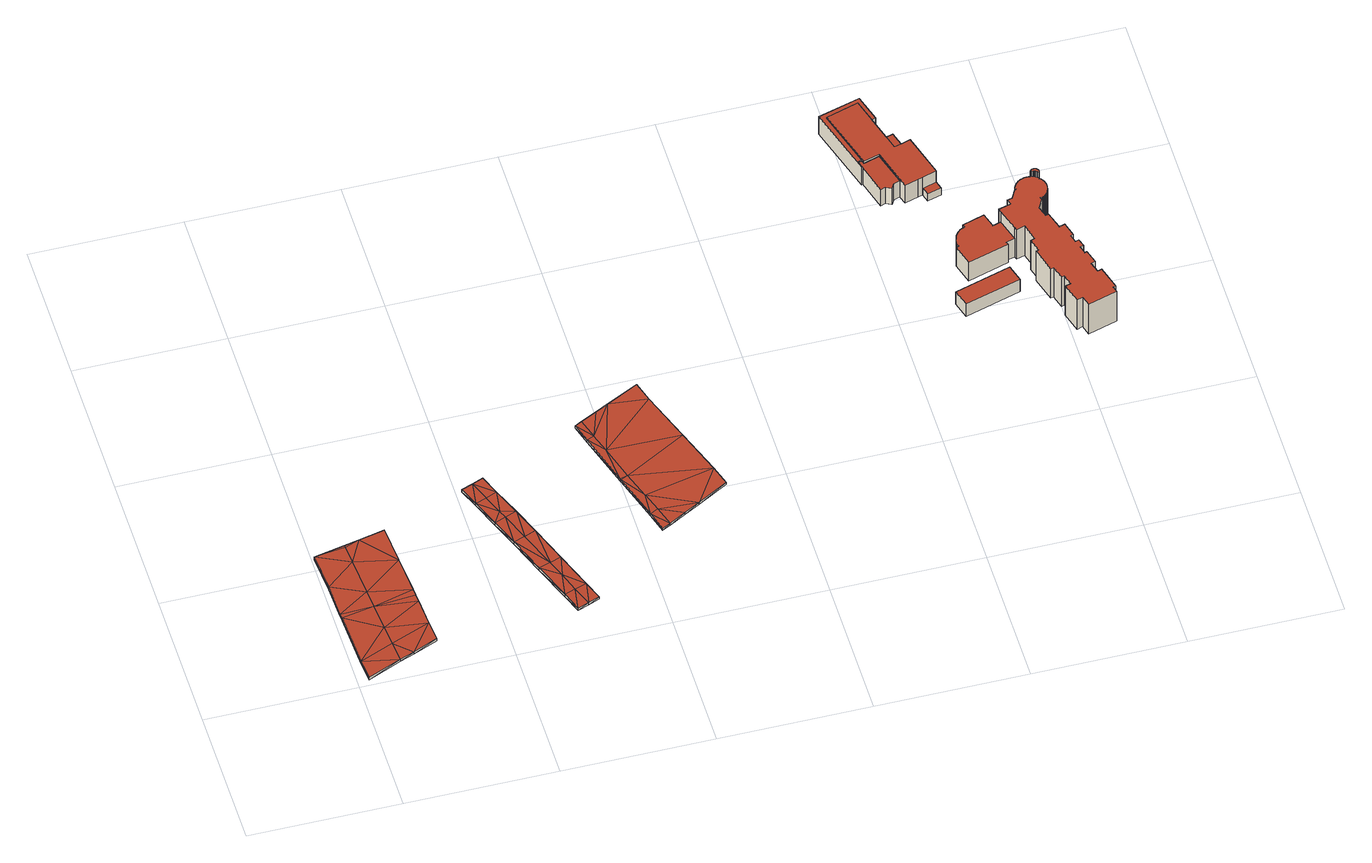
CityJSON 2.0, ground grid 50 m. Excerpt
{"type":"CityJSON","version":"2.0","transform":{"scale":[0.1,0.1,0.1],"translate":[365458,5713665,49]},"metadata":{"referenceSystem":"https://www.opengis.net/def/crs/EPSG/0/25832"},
"CityObjects":{
"building1":{"type":"Building","attributes":{"Geometrietyp2DReferenz":"3000","Gemeindeschluessel":"05513000","function":"53001_1800","roofType":"9999","measuredHeight":1},"geometry":[{"type":"Solid","lod":"2","boundaries":[[[[0,1,2]],[[1,3,2]],[[4,5,0]],[[5,1,0]],[[6,7,4]],[[7,5,4]],[[8,9,6]],[[9,7,6]],[[10,11,8]],[[11,9,8]],[[12,13,10]],[[13,11,10]],[[14,15,12]],[[15,13,12]],[[16,17,14]],[[17,15,14]],[[18,19,16]],[[19,17,16]],[[20,21,18]],[[21,19,18]],[[22,23,20]],[[23,21,20]],[[24,25,22]],[[25,23,22]],[[26,27,24]],[[27,25,24]],[[28,29,26]],[[29,27,26]],[[30,31,28]],[[31,29,28]],[[32,33,30]],[[33,31,30]],[[2,3,32]],[[3,33,32]],[[11,13,34]],[[34,13,35]],[[35,13,15]],[[35,15,17]],[[35,17,34]],[[34,17,21]],[[21,17,19]],[[3,1,5]],[[3,5,36]],[[36,5,37]],[[37,5,7]],[[37,7,38]],[[38,7,9]],[[38,9,39]],[[39,9,11]],[[39,11,34]],[[39,34,21]],[[39,21,23]],[[39,23,38]],[[38,23,25]],[[38,25,27]],[[38,27,37]],[[37,27,29]],[[29,31,33]],[[29,33,36]],[[36,33,3]],[[29,36,37]],[[10,40,12]],[[40,41,12]],[[41,14,12]],[[41,16,14]],[[41,40,16]],[[40,20,16]],[[20,18,16]],[[2,4,0]],[[2,42,4]],[[42,43,4]],[[43,6,4]],[[43,44,6]],[[44,8,6]],[[44,45,8]],[[45,10,8]],[[45,40,10]],[[45,20,40]],[[45,22,20]],[[45,44,22]],[[44,24,22]],[[44,26,24]],[[44,43,26]],[[43,28,26]],[[28,32,30]],[[28,42,32]],[[42,2,32]],[[28,43,42]]]],"semantics":{"surfaces":[{"type":"WallSurface"},{"type":"GroundSurface"},{"type":"RoofSurface"}],"values":[[0,0,0,0,0,0,0,0,0,0,0,0,0,0,0,0,0,0,0,0,0,0,0,0,0,0,0,0,0,0,0,0,0,0,1,1,1,1,1,1,1,1,1,1,1,1,1,1,1,1,1,1,1,1,1,1,1,1,1,1,1,2,2,2,2,2,2,2,2,2,2,2,2,2,2,2,2,2,2,2,2,2,2,2,2,2,2,2]]}}]},
"building2":{"type":"Building","attributes":{"Geometrietyp2DReferenz":"2000","Gemeindeschluessel":"05513000","function":"53001_1800","roofType":"9999","measuredHeight":1},"geometry":[{"type":"Solid","lod":"2","boundaries":[[[[46,47,48]],[[49,50,51]],[[50,46,51]],[[52,53,49]],[[53,50,49]],[[54,55,52]],[[55,53,52]],[[56,57,54]],[[57,55,54]],[[58,59,56]],[[59,57,56]],[[60,61,58]],[[61,59,58]],[[62,63,60]],[[63,61,60]],[[64,65,62]],[[65,63,62]],[[66,67,64]],[[67,65,64]],[[68,69,66]],[[69,67,66]],[[70,71,68]],[[71,69,68]],[[72,73,70]],[[73,71,70]],[[74,75,72]],[[75,73,72]],[[76,77,74]],[[77,75,74]],[[78,79,76]],[[79,77,76]],[[48,47,78]],[[47,79,78]],[[51,46,48]],[[71,73,75]],[[71,75,80]],[[80,75,79]],[[79,75,77]],[[80,79,81]],[[81,79,47]],[[81,47,82]],[[82,47,83]],[[83,47,46]],[[83,46,50]],[[83,50,84]],[[84,50,53]],[[84,53,85]],[[85,53,55]],[[85,55,86]],[[86,55,59]],[[59,55,57]],[[59,61,86]],[[86,61,63]],[[86,63,85]],[[85,63,65]],[[85,65,84]],[[84,65,67]],[[84,67,83]],[[83,67,82]],[[82,67,69]],[[82,69,81]],[[81,69,71]],[[81,71,80]],[[70,74,72]],[[70,87,74]],[[87,78,74]],[[78,76,74]],[[87,88,78]],[[88,48,78]],[[88,89,48]],[[89,90,48]],[[90,51,48]],[[90,49,51]],[[90,91,49]],[[91,52,49]],[[91,92,52]],[[92,54,52]],[[92,93,54]],[[93,58,54]],[[58,56,54]],[[58,93,60]],[[93,62,60]],[[93,92,62]],[[92,64,62]],[[92,91,64]],[[91,66,64]],[[91,90,66]],[[90,89,66]],[[89,68,66]],[[89,88,68]],[[88,70,68]],[[88,87,70]]]],"semantics":{"surfaces":[{"type":"WallSurface"},{"type":"GroundSurface"},{"type":"RoofSurface"}],"values":[[0,0,0,0,0,0,0,0,0,0,0,0,0,0,0,0,0,0,0,0,0,0,0,0,0,0,0,0,0,0,0,0,0,0,1,1,1,1,1,1,1,1,1,1,1,1,1,1,1,1,1,1,1,1,1,1,1,1,1,1,1,1,1,2,2,2,2,2,2,2,2,2,2,2,2,2,2,2,2,2,2,2,2,2,2,2,2,2,2,2,2,2]]}}]},
"building3":{"type":"Building","attributes":{"Geometrietyp2DReferenz":"3000","Gemeindeschluessel":"05513000","function":"53001_1800","roofType":"9999","measuredHeight":1},"geometry":[{"type":"Solid","lod":"2","boundaries":[[[[94,95,96]],[[95,97,96]],[[98,99,94]],[[99,95,94]],[[100,101,98]],[[101,99,98]],[[102,103,100]],[[103,101,100]],[[104,105,102]],[[105,103,102]],[[106,107,104]],[[107,105,104]],[[108,109,106]],[[109,107,106]],[[110,111,108]],[[111,109,108]],[[112,113,110]],[[113,111,110]],[[114,115,112]],[[115,113,112]],[[116,117,114]],[[117,115,114]],[[118,119,116]],[[119,117,116]],[[120,121,118]],[[121,119,118]],[[122,123,120]],[[123,121,120]],[[124,125,122]],[[125,123,122]],[[126,127,124]],[[127,125,124]],[[96,97,126]],[[97,127,126]],[[128,111,113]],[[128,113,115]],[[125,127,129]],[[129,127,97]],[[129,97,95]],[[129,95,99]],[[129,99,130]],[[130,99,103]],[[103,99,101]],[[103,105,130]],[[130,105,131]],[[131,105,107]],[[131,107,132]],[[132,107,111]],[[111,107,109]],[[115,117,119]],[[115,119,128]],[[128,119,132]],[[132,119,121]],[[132,121,131]],[[131,121,123]],[[131,123,130]],[[130,123,125]],[[130,125,129]],[[128,132,111]],[[124,133,126]],[[133,96,126]],[[133,94,96]],[[133,98,94]],[[133,134,98]],[[134,102,98]],[[102,100,98]],[[102,134,104]],[[134,135,104]],[[135,106,104]],[[135,136,106]],[[136,110,106]],[[110,108,106]],[[114,118,116]],[[114,137,118]],[[137,136,118]],[[136,120,118]],[[136,135,120]],[[135,122,120]],[[135,134,122]],[[134,124,122]],[[134,133,124]],[[137,110,136]],[[137,112,110]],[[137,114,112]]]],"semantics":{"surfaces":[{"type":"WallSurface"},{"type":"GroundSurface"},{"type":"RoofSurface"}],"values":[[0,0,0,0,0,0,0,0,0,0,0,0,0,0,0,0,0,0,0,0,0,0,0,0,0,0,0,0,0,0,0,0,0,0,1,1,1,1,1,1,1,1,1,1,1,1,1,1,1,1,1,1,1,1,1,1,1,1,1,2,2,2,2,2,2,2,2,2,2,2,2,2,2,2,2,2,2,2,2,2,2,2,2,2]]}}]},
"building4":{"type":"Building","attributes":{"Geometrietyp2DReferenz":"3000","Gemeindeschluessel":"05513000","function":"31001_2010","roofType":"1000","measuredHeight":7.32},"address":[{"country":"Germany","locality":"Gelsenkirchen","thoroughfareNumber":"284a","thoroughfareName":"Kurt-Schumacher-Straße"}],"geometry":[{"type":"Solid","lod":"2","boundaries":[[[[138,139,140,141]],[[142,143,139,138]],[[144,145,143,142]],[[146,147,145,144]],[[148,149,147,146]],[[150,151,149,148]],[[152,153,151,150]],[[154,155,153,152]],[[156,157,155,154]],[[141,140,157,156]],[[154,152,150,148,146,144,142,138,141,156]],[[139,143,145,147,149,151,153,155,157,140]]]],"semantics":{"surfaces":[{"type":"WallSurface"},{"type":"RoofSurface"},{"type":"GroundSurface"}],"values":[[0,0,0,0,0,0,0,0,0,0,1,2]]}}]},
"building5":{"type":"Building","attributes":{"Geometrietyp2DReferenz":"3000","Gemeindeschluessel":"05513000","function":"31001_2020","roofType":"1000","measuredHeight":5.55,"storeysAboveGround":2},"address":[{"country":"Germany","locality":"Gelsenkirchen","thoroughfareNumber":"1","thoroughfareName":"Ernst-Kuzorra-Weg"}],"geometry":[{"type":"Solid","lod":"2","boundaries":[[[[158,159,160,161]],[[162,163,159,158]],[[164,165,163,162]],[[161,160,165,164]],[[162,158,161,164]],[[159,163,165,160]]]],"semantics":{"surfaces":[{"type":"WallSurface"},{"type":"RoofSurface"},{"type":"GroundSurface"}],"values":[[0,0,0,0,1,2]]}}]},
"building6":{"type":"Building","attributes":{"Gemeindeschluessel":"05513000","Geometrietyp2DReferenz":"3000","function":"31001_2010"},"address":[{"country":"Germany","locality":"Gelsenkirchen","thoroughfareNumber":"284a","thoroughfareName":"Kurt-Schumacher-Straße"}],"children":["building6-1","building6-2","building6-3"]},
"building6-1":{"type":"BuildingPart","attributes":{"roofType":"1000","measuredHeight":8.09,"storeysAboveGround":2},"parents":["building6"],"geometry":[{"type":"MultiSurface","lod":"2","boundaries":[[[166,143,145,167]],[[168,139,143,166]],[[169,140,139,168]],[[170,171,172,173]],[[174,175,176,177]],[[178,179,175,174]],[[180,181,179,178]],[[182,183,181,180]],[[184,185,183,182]],[[186,187,185,184]],[[167,145,187,186]],[[184,182,180,178,174,177,188,170,173,189,190,169,168,166,167,186]],[[143,139,140,191,192,172,171,193,176,175,179,181,183,185,187,145]],[[169,190,194,195]],[[191,140,195,194]],[[190,189,196,194]],[[192,191,194,196]],[[189,173,197,196]],[[172,192,196,197]],[[198,199,193,171]],[[170,188,200,201]],[[201,200,199,198]],[[199,202,176,193]],[[188,177,203,200]],[[200,203,202,199]]],"semantics":{"surfaces":[{"type":"WallSurface"},{"type":"RoofSurface"},{"type":"GroundSurface"},{"type":"ClosureSurface"}],"values":[0,0,0,0,0,0,0,0,0,0,0,1,2,0,3,0,3,0,3,0,0,3,0,0,3]}}]},
"building6-2":{"type":"BuildingPart","attributes":{"roofType":"1000","measuredHeight":7.89,"storeysAboveGround":2},"address":[{"country":"Germany","locality":"Gelsenkirchen","thoroughfareNumber":"284a","thoroughfareName":"Kurt-Schumacher-Straße"}],"parents":["building6"],"geometry":[{"type":"Solid","lod":"2","boundaries":[[[[203,202,204,205]],[[205,204,198,201]],[[200,203,205,201]],[[202,199,198,204]],[[203,200,199,202]],[[200,201,198,199]]]],"semantics":{"surfaces":[{"type":"WallSurface"},{"type":"RoofSurface"},{"type":"GroundSurface"},{"type":"ClosureSurface"}],"values":[[0,0,1,2,3,3]]}}]},
"building6-3":{"type":"BuildingPart","attributes":{"roofType":"1000","measuredHeight":7.96,"storeysAboveGround":2},"address":[{"country":"Germany","locality":"Gelsenkirchen","thoroughfareNumber":"284a","thoroughfareName":"Kurt-Schumacher-Straße"}],"parents":["building6"],"geometry":[{"type":"MultiSurface","lod":"2","boundaries":[[[206,207,208,209]],[[197,210,207,206]],[[211,212,213,195]],[[214,215,212,211]],[[216,217,215,214]],[[218,219,217,216]],[[209,208,219,218]],[[216,214,211,195,194,196,197,206,209,218]],[[207,210,220,221,213,212,215,217,219,208]],[[172,192,220,210]],[[197,196,192,172]],[[192,191,221,220]],[[196,194,191,192]],[[191,140,213,221]],[[194,195,140,191]]],"semantics":{"surfaces":[{"type":"WallSurface"},{"type":"RoofSurface"},{"type":"GroundSurface"},{"type":"ClosureSurface"}],"values":[0,0,0,0,0,0,0,1,2,0,3,0,3,0,3]}}]},
"building7":{"type":"Building","attributes":{"Geometrietyp2DReferenz":"3000","Gemeindeschluessel":"05513000","function":"31001_2010","roofType":"1000","measuredHeight":3.1},"address":[{"country":"Germany","locality":"Gelsenkirchen","thoroughfareNumber":"284a","thoroughfareName":"Kurt-Schumacher-Straße"}],"geometry":[{"type":"Solid","lod":"2","boundaries":[[[[222,223,224,225]],[[226,227,223,222]],[[228,229,227,226]],[[225,224,229,228]],[[226,222,225,228]],[[223,227,229,224]]]],"semantics":{"surfaces":[{"type":"WallSurface"},{"type":"RoofSurface"},{"type":"GroundSurface"}],"values":[[0,0,0,0,1,2]]}}]},
"building8":{"type":"Building","attributes":{"Gemeindeschluessel":"05513000","Geometrietyp2DReferenz":"3000","function":"31001_1100"},"address":[{"country":"Germany","locality":"Gelsenkirchen","thoroughfareNumber":"5","thoroughfareName":"Ernst-Kuzorra-Weg"},{"country":"Germany","locality":"Gelsenkirchen","thoroughfareNumber":"9","thoroughfareName":"Ernst-Kuzorra-Weg"},{"country":"Germany","locality":"Gelsenkirchen","thoroughfareNumber":"3","thoroughfareName":"Ernst-Kuzorra-Weg"},{"country":"Germany","locality":"Gelsenkirchen","thoroughfareNumber":"1","thoroughfareName":"Ernst-Kuzorra-Weg"},{"country":"Germany","locality":"Gelsenkirchen","thoroughfareNumber":"7","thoroughfareName":"Ernst-Kuzorra-Weg"}],"children":["building8-1","building8-2","building8-3"]},
"building8-1":{"type":"BuildingPart","attributes":{"roofType":"1000","measuredHeight":13.37,"storeysAboveGround":4},"parents":["building8"],"geometry":[{"type":"MultiSurface","lod":"2","boundaries":[[[230,231,232,233]],[[234,235,231,230]],[[236,237,235,234]],[[238,239,237,236]],[[240,241,239,238]],[[242,243,241,240]],[[244,245,243,242]],[[246,247,245,244]],[[248,249,247,246]],[[250,251,249,248]],[[252,253,251,250]],[[254,255,253,252]],[[256,257,255,254]],[[258,259,257,256]],[[260,261,262,263]],[[264,265,261,260]],[[266,267,265,264]],[[268,269,267,266]],[[270,271,269,268]],[[272,273,271,270]],[[274,275,273,272]],[[276,277,275,274]],[[278,279,277,276]],[[280,281,279,278]],[[282,283,281,280]],[[284,285,283,282]],[[286,287,285,284]],[[288,289,287,286]],[[290,291,289,288]],[[292,293,291,290]],[[294,295,293,292]],[[296,297,295,294]],[[298,299,297,296]],[[300,301,299,298]],[[302,303,301,300]],[[304,305,303,302]],[[306,307,305,304]],[[308,309,307,306]],[[310,311,309,308]],[[312,313,311,310]],[[314,315,313,312]],[[316,317,315,314]],[[318,319,317,316]],[[320,321,319,318]],[[322,323,321,320]],[[324,325,323,322]],[[326,327,328,329]],[[330,331,327,326]],[[332,333,331,330]],[[334,335,333,332]],[[336,337,335,334]],[[338,339,337,336]],[[340,341,339,338]],[[342,343,341,340]],[[344,345,343,342]],[[346,347,345,344]],[[348,349,347,346]],[[350,351,349,348]],[[352,353,351,350]],[[354,355,353,352]],[[356,357,355,354]],[[358,359,357,356]],[[360,361,359,358]],[[362,363,361,360]],[[364,365,363,362]],[[366,367,365,364]],[[368,369,367,366]],[[370,371,369,368]],[[372,373,371,370]],[[374,375,373,372]],[[376,377,375,374]],[[378,379,377,376]],[[380,381,379,378]],[[382,383,381,380]],[[384,385,383,382]],[[386,387,385,384]],[[388,389,387,386]],[[390,391,389,388]],[[392,393,391,390]],[[394,395,393,392]],[[396,397,395,394]],[[398,399,397,396]],[[400,401,399,398]],[[402,403,401,400]],[[404,405,403,402]],[[406,407,405,404]],[[408,409,407,406]],[[410,411,409,408]],[[412,413,411,410]],[[414,415,413,412]],[[416,417,415,414]],[[418,419,417,416]],[[420,421,419,418]],[[422,423,421,420]],[[424,425,423,422]],[[426,427,425,424]],[[428,429,427,426]],[[430,431,429,428]],[[432,433,431,430]],[[434,435,433,432]],[[436,437,435,434]],[[438,439,437,436]],[[233,232,439,438]],[[436,434,432,430,428,426,424,422,420,418,416,414,412,410,408,406,404,402,400,398,396,394,392,390,388,386,384,382,380,378,376,374,372,370,368,366,364,362,360,358,356,354,352,350,348,346,344,342,340,338,336,334,332,330,326,329,440,441,442,443,444,445,446,447,448,324,322,320,318,316,314,312,310,308,306,304,302,300,298,296,294,292,290,288,286,284,282,280,278,276,274,272,270,268,266,264,260,263,258,256,254,252,250,248,246,244,242,240,238,236,234,230,233,438]],[[231,235,237,239,241,243,245,247,249,251,253,255,257,259,262,261,265,267,269,271,273,275,277,279,281,283,285,287,289,291,293,295,297,299,301,303,305,307,309,311,313,315,317,319,321,323,325,449,450,451,452,453,454,455,456,457,328,327,331,333,335,337,339,341,343,345,347,349,351,353,355,357,359,361,363,365,367,369,371,373,375,377,379,381,383,385,387,389,391,393,395,397,399,401,403,405,407,409,411,413,415,417,419,421,423,425,427,429,431,433,435,437,439,232]],[[458,459,262,259]],[[258,263,460,461]],[[461,460,459,458]],[[462,463,449,325]],[[324,448,463,462]],[[463,464,450,449]],[[448,447,464,463]],[[464,465,451,450]],[[447,446,465,464]],[[465,466,452,451]],[[446,445,466,465]],[[466,467,453,452]],[[445,444,467,466]],[[467,468,454,453]],[[444,443,468,467]],[[468,469,455,454]],[[443,442,469,468]],[[469,470,456,455]],[[442,441,470,469]],[[470,471,457,456]],[[441,440,471,470]],[[471,472,328,457]],[[440,329,472,471]]],"semantics":{"surfaces":[{"type":"WallSurface"},{"type":"RoofSurface"},{"type":"GroundSurface"},{"type":"ClosureSurface"}],"values":[0,0,0,0,0,0,0,0,0,0,0,0,0,0,0,0,0,0,0,0,0,0,0,0,0,0,0,0,0,0,0,0,0,0,0,0,0,0,0,0,0,0,0,0,0,0,0,0,0,0,0,0,0,0,0,0,0,0,0,0,0,0,0,0,0,0,0,0,0,0,0,0,0,0,0,0,0,0,0,0,0,0,0,0,0,0,0,0,0,0,0,0,0,0,0,0,0,0,0,0,0,0,0,1,2,0,0,3,0,3,0,3,0,3,0,3,0,3,0,3,0,3,0,3,0,3,0,3]}}]},
"building8-2":{"type":"BuildingPart","attributes":{"roofType":"1000","measuredHeight":15.86,"storeysAboveGround":4},"address":[{"country":"Germany","locality":"Gelsenkirchen","thoroughfareNumber":"5","thoroughfareName":"Ernst-Kuzorra-Weg"}],"parents":["building8"],"geometry":[{"type":"MultiSurface","lod":"2","boundaries":[[[473,474,475,476]],[[477,478,474,473]],[[479,480,478,477]],[[481,482,480,479]],[[483,484,482,481]],[[485,486,484,483]],[[487,488,486,485]],[[489,490,488,487]],[[491,492,490,489]],[[493,494,492,491]],[[495,496,494,493]],[[497,498,496,495]],[[499,500,498,497]],[[501,502,500,499]],[[503,504,502,501]],[[505,506,504,503]],[[507,508,506,505]],[[509,510,508,507]],[[511,512,510,509]],[[513,514,512,511]],[[515,516,514,513]],[[517,518,516,515]],[[519,472,518,517]],[[476,475,462,520]],[[521,522,523,524,525,526,527,528,529,519,517,515,513,511,509,507,505,503,501,499,497,495,493,491,489,487,485,483,481,479,477,473,476,520]],[[474,478,480,482,484,486,488,490,492,494,496,498,500,502,504,506,508,510,512,514,516,518,472,471,470,469,468,467,466,465,464,463,462,475]],[[519,529,440,329]],[[471,472,329,440]],[[529,528,441,440]],[[470,471,440,441]],[[528,527,442,441]],[[469,470,441,442]],[[527,526,443,442]],[[468,469,442,443]],[[526,525,444,443]],[[467,468,443,444]],[[525,524,445,444]],[[466,467,444,445]],[[524,523,446,445]],[[465,466,445,446]],[[523,522,447,446]],[[464,465,446,447]],[[522,521,448,447]],[[463,464,447,448]],[[521,520,324,448]],[[462,463,448,324]]],"semantics":{"surfaces":[{"type":"WallSurface"},{"type":"RoofSurface"},{"type":"GroundSurface"},{"type":"ClosureSurface"}],"values":[0,0,0,0,0,0,0,0,0,0,0,0,0,0,0,0,0,0,0,0,0,0,0,0,1,2,0,3,0,3,0,3,0,3,0,3,0,3,0,3,0,3,0,3,0,3]}}]},
"building8-3":{"type":"BuildingPart","attributes":{"roofType":"1000","measuredHeight":8.38,"storeysAboveGround":4},"address":[{"country":"Germany","locality":"Gelsenkirchen","thoroughfareNumber":"5","thoroughfareName":"Ernst-Kuzorra-Weg"}],"parents":["building8"],"geometry":[{"type":"Solid","lod":"2","boundaries":[[[[530,531,532,533]],[[534,535,531,530]],[[536,537,535,534]],[[538,539,537,536]],[[540,541,539,538]],[[542,543,541,540]],[[544,545,543,542]],[[546,547,545,544]],[[548,549,547,546]],[[550,551,549,548]],[[552,553,551,550]],[[554,555,553,552]],[[556,557,555,554]],[[558,559,557,556]],[[560,561,559,558]],[[562,563,561,560]],[[460,459,563,562]],[[564,565,458,461]],[[566,567,565,564]],[[568,569,567,566]],[[570,571,569,568]],[[533,532,571,570]],[[568,566,564,461,460,562,560,558,556,554,552,550,548,546,544,542,540,538,536,534,530,533,570]],[[531,535,537,539,541,543,545,547,549,551,553,555,557,559,561,563,459,458,565,567,569,571,532]],[[460,461,458,459]]]],"semantics":{"surfaces":[{"type":"WallSurface"},{"type":"RoofSurface"},{"type":"GroundSurface"},{"type":"ClosureSurface"}],"values":[[0,0,0,0,0,0,0,0,0,0,0,0,0,0,0,0,0,0,0,0,0,0,1,2,3]]}}]}
},
"vertices":[
[33,5,30],[33,5,20],[145,52,30],[145,52,20],[27,75,31],[27,75,21],[19,264,31],[19,264,21],[18,280,31],[18,280,21],[13,397,33],[13,397,23],[3,527,35],[3,527,25],[105,548,35],[105,548,25],[154,559,35],[154,559,25],[241,577,35],[241,577,25],[251,448,33],[251,448,23],[260,319,32],[260,319,22],[262,295,31],[262,295,21],[264,269,31],[264,269,21],[270,174,31],[270,174,21],[276,104,31],[276,104,21],[195,71,30],[195,71,20],[110,478,24],[105,539,25],[139,122,21],[133,192,21],[126,285,21],[120,348,22],[110,478,34],[105,539,35],[139,122,31],[133,192,31],[126,285,31],[120,348,32],
[687,456,19],[652,547,21],[652,547,31],[688,456,29],[688,456,19],[687,456,29],[734,333,26],[734,333,16],[781,209,23],[781,209,13],[805,144,22],[805,144,12],[768,130,22],[768,130,12],[730,116,22],[730,116,12],[706,181,23],[706,181,13],[659,305,26],[659,305,16],[613,427,29],[613,427,19],[577,517,31],[577,517,21],[541,610,32],[541,610,22],[515,675,34],[515,675,24],[552,689,34],[552,689,24],[589,704,34],[589,704,24],[615,639,32],[615,639,22],[578,624,22],[604,559,21],[615,532,21],[650,441,19],[697,319,16],[719,261,15],[743,195,13],[578,624,32],[604,559,31],[615,532,31],[650,441,29],[697,319,26],[719,261,25],[743,195,23],
[998,880,27],[998,880,17],[946,854,27],[946,854,17],[1042,902,27],[1042,902,17],[1150,957,27],[1150,957,17],[1171,890,26],[1171,890,16],[1231,719,25],[1231,719,15],[1286,562,24],[1286,562,14],[1307,496,23],[1307,496,13],[1206,438,23],[1206,438,13],[1153,409,24],[1153,409,14],[1096,378,23],[1096,378,13],[1069,364,23],[1069,364,13],[1048,431,24],[1048,431,14],[1000,591,24],[1000,591,14],[998,596,24],[998,596,14],[943,776,26],[943,776,16],[922,842,27],[922,842,17],[1075,445,14],[967,788,16],[988,721,16],[1024,604,14],[1053,512,14],[967,788,26],[988,721,26],[1024,604,24],[1053,512,24],[1075,445,24],
[2056,1608,76],[2056,1608,3],[2052,1620,3],[2052,1620,76],[2109,1624,76],[2109,1624,3],[2143,1509,76],[2143,1509,3],[2121,1502,76],[2121,1502,3],[2112,1484,76],[2112,1484,3],[2093,1494,76],[2093,1494,3],[2076,1489,76],[2076,1489,3],[2047,1590,76],[2047,1590,3],[2039,1616,76],[2039,1616,3],
[2393,1032,59],[2393,1032,3],[2376,1090,3],[2376,1090,59],[2206,977,59],[2206,977,3],[2189,1035,59],[2189,1035,3],
[2109,1624,84],[2143,1509,84],[2056,1608,84],[2052,1620,84],[2149,1688,84],[2149,1688,3],[2125,1771,3],[2125,1771,84],[2217,1658,84],[2217,1658,3],[2186,1648,3],[2186,1648,84],[2260,1511,84],[2260,1511,3],[2259,1511,84],[2259,1511,3],[2212,1497,84],[2212,1497,3],[2197,1493,84],[2197,1493,3],[2152,1479,84],[2152,1479,3],[2163,1642,84],[2103,1847,84],[1995,1815,84],[1995,1815,3],[2103,1847,3],[2163,1642,3],[1995,1815,80],[2052,1620,80],[2103,1847,80],[2125,1771,80],[2149,1688,4],[2163,1642,4],[2163,1642,83],[2149,1688,83],[2186,1648,4],[2186,1648,83],
[2172,1695,4],[2172,1695,83],
[2140,1776,80],[2140,1776,1],[2113,1868,1],[2113,1868,80],[2125,1771,1],[2039,1616,80],[2039,1616,1],[2052,1620,1],[2047,1590,80],[2047,1590,1],[2044,1589,80],[2044,1589,1],[1974,1828,80],[1974,1828,1],[2103,1847,1],[1995,1815,1],
[2267,1482,35],[2267,1482,4],[2259,1511,4],[2259,1511,35],[2221,1468,35],[2221,1468,4],[2212,1497,35],[2212,1497,4],
[2520,835,136],[2520,835,2],[2539,841,2],[2539,841,136],[2501,901,136],[2501,901,2],[2520,906,136],[2520,906,2],[2509,942,136],[2509,942,2],[2500,939,136],[2500,939,2],[2487,983,136],[2487,983,2],[2477,981,136],[2477,981,2],[2453,1064,136],[2453,1064,2],[2462,1067,136],[2462,1067,2],[2449,1111,136],[2449,1111,2],[2464,1116,136],[2464,1116,2],[2447,1173,136],[2447,1173,2],[2419,1165,136],[2419,1165,2],[2416,1175,136],[2416,1175,2],[2390,1262,136],[2390,1262,2],[2393,1252,2],[2393,1252,136],[2430,1273,136],[2430,1273,2],[2424,1291,136],[2424,1291,2],[2441,1295,136],[2441,1295,2],[2458,1326,136],[2458,1326,2],[2460,1325,136],[2460,1325,2],[2463,1329,136],[2463,1329,2],[2460,1330,136],[2460,1330,2],[2461,1334,136],[2461,1334,2],[2462,1337,136],[2462,1337,2],[2463,1340,136],[2463,1340,2],[2465,1342,136],[2465,1342,2],[2466,1345,136],[2466,1345,2],[2468,1347,136],[2468,1347,2],[2470,1350,136],[2470,1350,2],[2472,1352,136],[2472,1352,2],[2475,1354,136],[2475,1354,2],[2477,1357,136],[2477,1357,2],[2479,1358,136],[2479,1358,2],[2482,1360,136],[2482,1360,2],[2485,1362,136],[2485,1362,2],[2489,1363,136],[2489,1363,2],[2492,1364,136],[2492,1364,2],[2495,1365,136],[2495,1365,2],[2497,1366,136],[2497,1366,2],[2500,1367,136],[2500,1367,2],[2503,1367,136],[2503,1367,2],[2507,1367,136],[2507,1367,2],[2510,1367,136],[2510,1367,2],[2514,1367,136],[2514,1367,2],[2517,1366,136],[2517,1366,2],[2519,1366,136],[2519,1366,2],[2545,1351,136],[2545,1351,2],[2544,1352,2],[2544,1352,136],[2548,1348,136],[2548,1348,2],[2550,1345,136],[2550,1345,2],[2552,1342,136],[2552,1342,2],[2553,1339,136],[2553,1339,2],[2555,1337,136],[2555,1337,2],[2556,1334,136],[2556,1334,2],[2556,1331,136],[2556,1331,2],[2557,1328,136],[2557,1328,2],[2558,1325,136],[2558,1325,2],[2558,1321,136],[2558,1321,2],[2558,1318,136],[2558,1318,2],[2558,1314,136],[2558,1314,2],[2558,1312,136],[2558,1312,2],[2558,1311,136],[2558,1311,2],[2557,1307,136],[2557,1307,2],[2557,1304,136],[2557,1304,2],[2556,1301,136],[2556,1301,2],[2555,1298,136],[2555,1298,2],[2554,1296,136],[2554,1296,2],[2552,1293,136],[2552,1293,2],[2551,1290,136],[2551,1290,2],[2549,1287,136],[2549,1287,2],[2548,1286,136],[2548,1286,2],[2547,1285,136],[2547,1285,2],[2545,1282,136],[2545,1282,2],[2542,1280,136],[2542,1280,2],[2540,1278,136],[2540,1278,2],[2538,1276,136],[2538,1276,2],[2535,1275,136],[2535,1275,2],[2532,1273,136],[2532,1273,2],[2531,1272,136],[2531,1272,2],[2526,1275,136],[2526,1275,2],[2525,1271,136],[2525,1271,2],[2529,1268,136],[2529,1268,2],[2510,1234,136],[2510,1234,2],[2521,1199,136],[2521,1199,2],[2531,1202,136],[2531,1202,2],[2549,1142,136],[2549,1142,2],[2568,1148,136],[2568,1148,2],[2582,1099,136],[2582,1099,2],[2573,1096,136],[2573,1096,2],[2580,1071,136],[2580,1071,2],[2592,1074,136],[2592,1074,2],[2600,1048,136],[2600,1048,2],[2588,1045,136],[2588,1045,2],[2596,1018,136],[2596,1018,2],[2603,1020,136],[2603,1020,2],[2617,974,136],[2617,974,2],[2602,969,136],[2602,969,2],[2613,934,136],[2613,934,2],[2627,938,136],[2627,938,2],[2650,860,136],[2650,860,2],[2641,857,136],[2641,857,2],[2647,836,136],[2647,836,2],[2549,807,136],[2549,807,2],[2543,1353,136],[2540,1356,136],[2538,1358,136],[2535,1359,136],[2533,1361,136],[2530,1362,136],[2527,1364,136],[2524,1365,136],[2521,1366,136],[2521,1366,2],[2524,1365,2],[2527,1364,2],[2530,1362,2],[2533,1361,2],[2535,1359,2],[2538,1358,2],[2540,1356,2],[2543,1353,2],[2416,1175,3],[2393,1252,3],[2393,1252,87],[2416,1175,87],[2519,1366,3],[2521,1366,3],[2524,1365,3],[2527,1364,3],[2530,1362,3],[2533,1361,3],[2535,1359,3],[2538,1358,3],[2540,1356,3],[2543,1353,3],[2544,1352,3],
[2521,1368,162],[2521,1368,3],[2520,1367,3],[2520,1367,162],[2523,1370,162],[2523,1370,3],[2525,1371,162],[2525,1371,3],[2526,1372,162],[2526,1372,3],[2528,1372,162],[2528,1372,3],[2529,1372,162],[2529,1372,3],[2531,1372,162],[2531,1372,3],[2533,1372,162],[2533,1372,3],[2535,1372,162],[2535,1372,3],[2537,1371,162],[2537,1371,3],[2538,1371,162],[2538,1371,3],[2539,1370,162],[2539,1370,3],[2541,1369,162],[2541,1369,3],[2542,1367,162],[2542,1367,3],[2543,1366,162],[2543,1366,3],[2544,1364,162],[2544,1364,3],[2545,1363,162],[2545,1363,3],[2545,1361,162],[2545,1361,3],[2545,1359,162],[2545,1359,3],[2545,1357,162],[2545,1357,3],[2545,1355,162],[2545,1355,3],[2544,1353,162],[2544,1353,3],[2544,1352,162],[2519,1366,162],[2521,1366,162],[2524,1365,162],[2527,1364,162],[2530,1362,162],[2533,1361,162],[2535,1359,162],[2538,1358,162],[2540,1356,162],[2543,1353,162],
[2240,1198,87],[2240,1198,3],[2242,1190,3],[2242,1190,87],[2240,1205,87],[2240,1205,3],[2240,1213,87],[2240,1213,3],[2242,1221,87],[2242,1221,3],[2244,1228,87],[2244,1228,3],[2247,1235,87],[2247,1235,3],[2251,1241,87],[2251,1241,3],[2255,1246,87],[2255,1246,3],[2260,1251,87],[2260,1251,3],[2265,1255,87],[2265,1255,3],[2270,1258,87],[2270,1258,3],[2276,1260,87],[2276,1260,3],[2281,1262,87],[2281,1262,3],[2277,1272,87],[2277,1272,3],[2351,1294,87],[2351,1294,3],[2366,1244,87],[2366,1244,3],[2387,1166,87],[2387,1166,3],[2390,1157,87],[2390,1157,3],[2253,1116,87],[2253,1116,3],[2233,1187,87],[2233,1187,3]
]}
